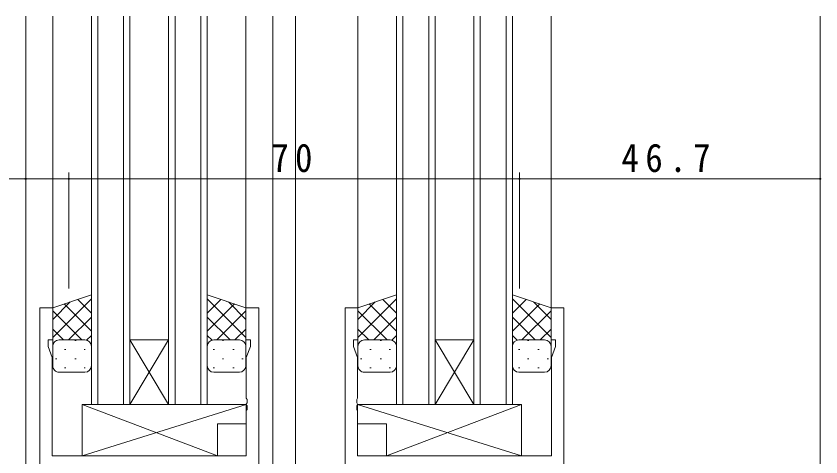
# Model space of a CAD drawing. Units: millimetres on the paper. Extents: x -420 to 373, y -297 to 267.
# Drawn here: x -339.2 to -214.2, y -112.7 to -44.3 of the extents above; entities that cross this region are included whole.
import ezdxf

# ---------------------------------------------------------------- set-up
doc = ezdxf.new("R2010")
doc.units = ezdxf.units.MM
for name, color, linetype, lineweight in [('0-3_YKK_11', 7, 'Continuous', 9), ('0-4_YKK_12', 2, 'Continuous', 9), ('0-5_YKK_13', 4, 'Continuous', 9), ('0-6_YKK_D', 6, 'Continuous', 9)]:
    doc.layers.add(name, color=color, linetype=linetype, lineweight=lineweight)
doc.styles.add('ＭＳ ゴシック', font='')
doc.styles.get('ＭＳ ゴシック').set_extended_font_data('MS Gothic')

msp = doc.modelspace()

# ---------------------------------------------------------------- linework, layer by layer
at = {"layer": '0-3_YKK_11'}
for p, q in [((-335.5, -89.575), (-333.5, -89.575)), ((-335.5, -114.575), (-335.5, -89.575)), ((-333.5, -89.575), (-333.5, -94.575)), ((-303.5, -89.575), (-301.5, -89.575)), ((-303.5, -94.575), (-303.5, -89.575)), ((-301.5, -89.575), (-301.5, -180.575)), ((-288.1, -89.575), (-286.1, -89.575)), ((-288.1, -180.575), (-288.1, -89.575)), ((-286.1, -89.575), (-286.1, -94.575)), ((-256.1, -89.575), (-254.1, -89.575)), ((-256.1, -94.575), (-256.1, -89.575)), ((-254.1, -89.575), (-254.1, -131.575)), ((-334.2, -94.575), (-334.2, -95.575)), ((-333.5, -94.575), (-334.2, -94.575)), ((-302.8, -94.575), (-303.5, -94.575)), ((-302.8, -95.575), (-302.8, -94.575)), ((-286.8, -94.575), (-286.8, -95.575)), ((-286.1, -94.575), (-286.8, -94.575)), ((-255.4, -94.575), (-256.1, -94.575)), ((-255.4, -95.575), (-255.4, -94.575)), ((-334.2, -95.575), (-333.57, -97.306)), ((-303.43, -97.306), (-302.8, -95.575)), ((-286.8, -95.575), (-286.17, -97.306)), ((-256.03, -97.306), (-255.4, -95.575)), ((-333.57, -97.306), (-333.57, -112.575)), ((-303.43, -103.617), (-303.43, -97.306)), ((-286.17, -97.306), (-286.17, -103.617)), ((-256.03, -112.575), (-256.03, -97.306)), ((-303.31, -103.8), (-303.43, -103.617)), ((-286.17, -103.617), (-286.29, -103.8)), ((-303.43, -104.534), (-303.31, -104.35)), ((-303.43, -104.617), (-303.43, -104.534)), ((-303.31, -104.8), (-303.43, -104.617)), ((-303.31, -104.35), (-303.31, -103.8)), ((-303.31, -105.35), (-303.31, -104.8)), ((-286.29, -103.8), (-286.29, -104.35)), ((-286.29, -104.35), (-286.17, -104.534)), ((-286.17, -104.617), (-286.29, -104.8)), ((-286.29, -104.8), (-286.29, -105.35)), ((-286.17, -104.534), (-286.17, -104.617)), ((-303.43, -105.534), (-303.31, -105.35)), ((-303.43, -112.575), (-303.43, -105.534)), ((-286.29, -105.35), (-286.17, -105.534)), ((-286.17, -105.534), (-286.17, -112.575)), ((-333.57, -112.575), (-303.43, -112.575)), ((-286.17, -112.575), (-256.03, -112.575))]:
    msp.add_line(p, q, dxfattribs=at)
at = {"layer": '0-4_YKK_12'}
for p, q in [((-337.7, -44.325), (-337.7, -114.575)), ((-333.5, -44.325), (-333.5, -90.074)), ((-327.5, -104.575), (-327.5, -44.325)), ((-326.5, -44.325), (-326.5, -104.575)), ((-322.5, -104.575), (-322.5, -44.325)), ((-321.5, -44.325), (-321.5, -104.575)), ((-315.5, -104.575), (-315.5, -44.325)), ((-314.5, -44.325), (-314.5, -104.575)), ((-310.5, -104.575), (-310.5, -44.325)), ((-309.5, -44.325), (-309.5, -104.575)), ((-303.5, -44.325), (-303.5, -90.075)), ((-299.3, -44.325), (-299.3, -180.575)), ((-295.8, -44.325), (-295.8, -180.575)), ((-286.1, -44.325), (-286.1, -90.074)), ((-280.1, -104.575), (-280.1, -44.325)), ((-279.1, -44.325), (-279.1, -104.575)), ((-275.1, -104.575), (-275.1, -44.325)), ((-274.1, -44.325), (-274.1, -104.575)), ((-268.1, -104.575), (-268.1, -44.325)), ((-267.1, -44.325), (-267.1, -104.575)), ((-263.1, -104.575), (-263.1, -44.325)), ((-262.1, -44.325), (-262.1, -104.575)), ((-256.1, -44.325), (-256.1, -90.075)), ((-214.3, -44.325), (-214.3, -131.575)), ((-315.5, -104.575), (-321.5, -94.575)), ((-321.5, -104.575), (-315.5, -94.575)), ((-321.5, -94.575), (-315.5, -94.575)), ((-268.1, -104.575), (-274.1, -94.575)), ((-274.1, -104.575), (-268.1, -94.575)), ((-274.1, -94.575), (-268.1, -94.575)), ((-321.5, -104.575), (-327.5, -104.575)), ((-321.5, -104.575), (-315.5, -104.575)), ((-309.5, -104.575), (-315.5, -104.575)), ((-274.1, -104.575), (-280.1, -104.575)), ((-274.1, -104.575), (-268.1, -104.575)), ((-262.1, -104.575), (-268.1, -104.575))]:
    msp.add_line(p, q, dxfattribs=at)
at = {"layer": '0-5_YKK_13'}
for p, q in [((-327.5, -87.575), (-333.5, -89.575)), ((-333.5, -94.207), (-327.5, -88.207)), ((-333.5, -91.379), (-330.795, -88.674)), ((-327.5, -90.398), (-329.617, -88.281)), ((-327.5, -95.575), (-327.5, -87.575)), ((-309.5, -87.575), (-303.5, -89.575)), ((-309.5, -95.575), (-309.5, -87.575)), ((-303.5, -94.207), (-309.5, -88.207)), ((-309.5, -90.398), (-307.383, -88.281)), ((-303.5, -91.379), (-306.205, -88.674)), ((-280.1, -87.575), (-286.1, -89.575)), ((-286.1, -94.207), (-280.1, -88.207)), ((-286.1, -91.379), (-283.395, -88.674)), ((-280.1, -90.398), (-282.217, -88.281)), ((-280.1, -95.575), (-280.1, -87.575)), ((-262.1, -87.575), (-256.1, -89.575)), ((-262.1, -95.575), (-262.1, -87.575)), ((-256.1, -94.207), (-262.1, -88.207)), ((-262.1, -90.398), (-259.983, -88.281)), ((-256.1, -91.379), (-258.805, -88.674)), ((-333.5, -89.575), (-333.5, -95.575)), ((-327.5, -93.227), (-331.739, -88.988)), ((-309.5, -93.227), (-305.261, -88.988)), ((-303.5, -89.575), (-303.5, -95.575)), ((-286.1, -89.575), (-286.1, -95.575)), ((-280.1, -93.227), (-284.339, -88.988)), ((-262.1, -93.227), (-257.861, -88.988)), ((-256.1, -89.575), (-256.1, -95.575)), ((-328.98, -94.575), (-333.5, -90.055)), ((-331.04, -94.575), (-327.5, -91.036)), ((-305.96, -94.575), (-309.5, -91.036)), ((-308.02, -94.575), (-303.5, -90.055)), ((-281.58, -94.575), (-286.1, -90.055)), ((-283.64, -94.575), (-280.1, -91.036)), ((-258.56, -94.575), (-262.1, -91.036)), ((-260.62, -94.575), (-256.1, -90.055)), ((-331.808, -94.575), (-333.5, -92.884)), ((-305.192, -94.575), (-303.5, -92.884)), ((-284.408, -94.575), (-286.1, -92.884)), ((-257.792, -94.575), (-256.1, -92.884)), ((-332.915, -94.665), (-332.88, -94.665)), ((-332.5, -94.575), (-328.5, -94.575)), ((-332.5, -94.575), (-328.5, -94.575)), ((-330.05, -94.665), (-329.85, -94.665)), ((-328.245, -94.609), (-327.5, -93.864)), ((-308.755, -94.609), (-309.5, -93.864)), ((-304.5, -94.575), (-308.5, -94.575)), ((-304.5, -94.575), (-308.5, -94.575)), ((-306.95, -94.665), (-307.15, -94.665)), ((-304.085, -94.665), (-304.12, -94.665)), ((-285.515, -94.665), (-285.48, -94.665)), ((-285.1, -94.575), (-281.1, -94.575)), ((-285.1, -94.575), (-281.1, -94.575)), ((-282.65, -94.665), (-282.45, -94.665)), ((-280.845, -94.609), (-280.1, -93.864)), ((-261.355, -94.609), (-262.1, -93.864)), ((-257.1, -94.575), (-261.1, -94.575)), ((-257.1, -94.575), (-261.1, -94.575)), ((-259.55, -94.665), (-259.75, -94.665)), ((-256.685, -94.665), (-256.72, -94.665)), ((-333.5, -98.575), (-333.5, -95.575)), ((-331.665, -96.08), (-331.465, -96.08)), ((-328.635, -96.08), (-328.435, -96.08)), ((-327.5, -95.575), (-327.5, -98.575)), ((-309.5, -95.575), (-309.5, -98.575)), ((-308.365, -96.08), (-308.565, -96.08)), ((-305.335, -96.08), (-305.535, -96.08)), ((-303.5, -98.575), (-303.5, -95.575)), ((-286.1, -98.575), (-286.1, -95.575)), ((-284.265, -96.08), (-284.065, -96.08)), ((-281.235, -96.08), (-281.035, -96.08)), ((-280.1, -95.575), (-280.1, -98.575)), ((-262.1, -95.575), (-262.1, -98.575)), ((-260.965, -96.08), (-261.165, -96.08)), ((-257.935, -96.08), (-258.135, -96.08)), ((-256.1, -98.575), (-256.1, -95.575)), ((-333.08, -97.495), (-332.88, -97.495)), ((-330.05, -97.495), (-329.85, -97.495)), ((-306.95, -97.495), (-307.15, -97.495)), ((-303.92, -97.495), (-304.12, -97.495)), ((-285.68, -97.495), (-285.48, -97.495)), ((-282.65, -97.495), (-282.45, -97.495)), ((-259.55, -97.495), (-259.75, -97.495)), ((-256.52, -97.495), (-256.72, -97.495)), ((-328.5, -99.575), (-332.5, -99.575)), ((-331.665, -98.91), (-331.465, -98.91)), ((-328.635, -98.91), (-328.435, -98.91)), ((-308.365, -98.91), (-308.565, -98.91)), ((-308.5, -99.575), (-304.5, -99.575)), ((-305.335, -98.91), (-305.535, -98.91)), ((-281.1, -99.575), (-285.1, -99.575)), ((-284.265, -98.91), (-284.065, -98.91)), ((-281.235, -98.91), (-281.035, -98.91)), ((-260.965, -98.91), (-261.165, -98.91)), ((-261.1, -99.575), (-257.1, -99.575)), ((-257.935, -98.91), (-258.135, -98.91)), ((-307.926, -112.575), (-328.926, -104.576)), ((-328.926, -104.576), (-303.43, -104.576)), ((-328.926, -104.576), (-328.926, -112.575)), ((-260.674, -104.576), (-286.17, -104.576)), ((-281.674, -112.575), (-260.674, -104.576)), ((-260.674, -104.576), (-260.674, -112.575)), ((-307.926, -107.576), (-303.43, -107.576)), ((-307.926, -107.576), (-307.926, -112.575)), ((-281.674, -107.576), (-286.17, -107.576)), ((-281.674, -107.576), (-281.674, -112.575)), ((-328.926, -112.575), (-307.926, -112.575)), ((-260.674, -112.575), (-281.674, -112.575))]:
    msp.add_line(p, q, dxfattribs=at)
for points in [[(-328.926, -112.575), (-303.43, -104.576), (-303.43, -107.576)], [(-260.674, -112.575), (-286.17, -104.576), (-286.17, -107.576)]]:
    msp.add_lwpolyline(points, dxfattribs=at)
for centre, start, end in [((-332.5, -95.575), 89.99989, 179.99989), ((-332.5, -95.575), 89.99989, 179.99989), ((-328.5, -95.575), 359.99989, 89.99989), ((-328.5, -95.575), 359.99989, 89.99989), ((-308.5, -95.575), 90.00009, 180.00009), ((-308.5, -95.575), 90.00009, 180.00009), ((-304.5, -95.575), 0.00009, 90.00009), ((-304.5, -95.575), 0.00009, 90.00009), ((-285.1, -95.575), 89.99989, 179.99989), ((-285.1, -95.575), 89.99989, 179.99989), ((-281.1, -95.575), 359.99989, 89.99989), ((-281.1, -95.575), 359.99989, 89.99989), ((-261.1, -95.575), 90.00009, 180.00009), ((-261.1, -95.575), 90.00009, 180.00009), ((-257.1, -95.575), 0.00009, 90.00009), ((-257.1, -95.575), 0.00009, 90.00009), ((-332.5, -98.575), 179.99989, 269.99989), ((-328.5, -98.575), 269.99989, 359.99989), ((-308.5, -98.575), 180.00009, 270.00009), ((-304.5, -98.575), 270.00009, 0.00009), ((-285.1, -98.575), 179.99989, 269.99989), ((-281.1, -98.575), 269.99989, 359.99989), ((-261.1, -98.575), 180.00009, 270.00009), ((-257.1, -98.575), 270.00009, 0.00009)]:
    msp.add_arc(centre, 1, start, end, dxfattribs=at)
at = {"layer": '0-6_YKK_D'}
for p, q in [((-337.7, -86.575), (-337.7, -68.575)), ((-331, -86.575), (-331, -68.575)), ((-331, -86.575), (-331, -68.575)), ((-261, -86.575), (-261, -68.575)), ((-261, -86.575), (-261, -68.575)), ((-214.3, -86.575), (-214.3, -68.575)), ((-337.7, -69.575), (-352.6, -69.575)), ((-331, -69.575), (-337.7, -69.575)), ((-331, -69.575), (-261, -69.575)), ((-261, -69.575), (-214.3, -69.575))]:
    msp.add_line(p, q, dxfattribs=at)
for centre, start, end in [((-337.7, -69.575), 0, 180), ((-337.7, -69.575), 180, 0), ((-331, -69.575), 0, 180), ((-331, -69.575), 0, 180), ((-331, -69.575), 180, 0), ((-331, -69.575), 180, 0), ((-261, -69.575), 0, 180), ((-261, -69.575), 0, 180), ((-261, -69.575), 180, 0), ((-261, -69.575), 180, 0), ((-214.3, -69.575), 0, 180), ((-214.3, -69.575), 180, 0)]:
    msp.add_arc(centre, 0.106, start, end, dxfattribs=at)

# ---------------------------------------------------------------- texts
at = {"layer": '0-6_YKK_D', "color": 3, "char_height": 4.399, "attachment_point": 7, "style": 'ＭＳ ゴシック'}
for s, insert in [('\\T1.36;\\W0.9;70', (-299.52, -68.575)), ('\\T1.38;\\W0.9;46.7', (-245.17, -68.575))]:
    msp.add_mtext(s, dxfattribs=dict(at, insert=insert))

doc.saveas('drawing.dxf')
